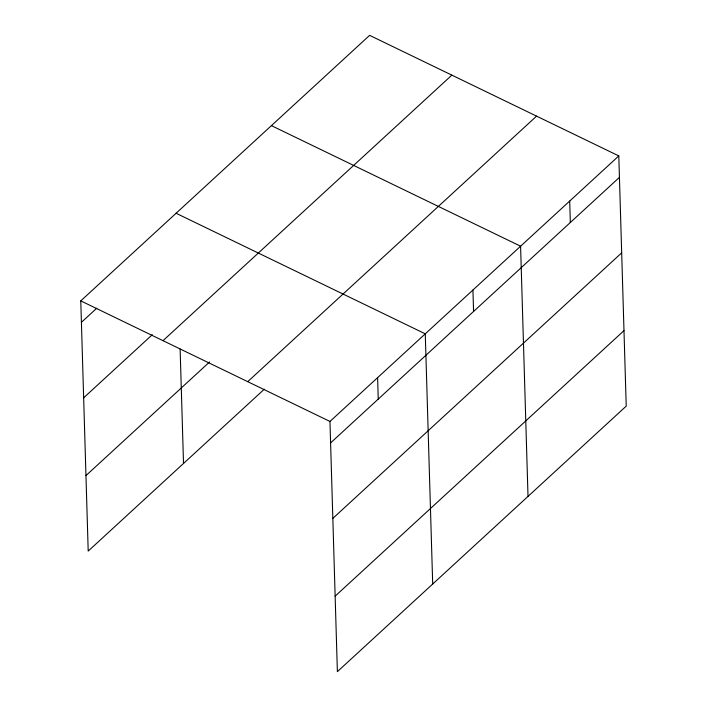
<?xml version="1.0" encoding="UTF-8"?>
<svg xmlns="http://www.w3.org/2000/svg" width="707" height="707" viewBox="0 0 707 707"><rect width="100%" height="100%" fill="white"/><g stroke="black" fill="none" stroke-linecap="round" stroke-linejoin="round"><path stroke-width="1.06" d="M264.303 389.195L88.198 551.08L80.775 300.882L369.62 35.35L618.802 155.92L626.225 406.118L337.38 671.65L329.957 421.452L618.802 155.92M81.411 322.33L96.762 308.217M83.656 397.811L152.314 334.694M163.008 340.668L451.853 75.136M85.962 475.59L209.555 361.975M247.724 381.665L536.569 116.134M330.593 442.9L619.438 177.369M332.829 518.39L621.674 252.859M335.136 596.16L623.981 330.629M271.417 125.634L520.591 246.204L528.014 496.402M176.096 213.258L425.269 333.828L432.702 584.026M80.775 300.882L329.957 421.452M569.692 201.062L570.328 222.511M472.93 290.011L473.566 311.46M377.609 377.635L378.245 399.084M180.126 349.081L183.52 463.456"/></g></svg>
